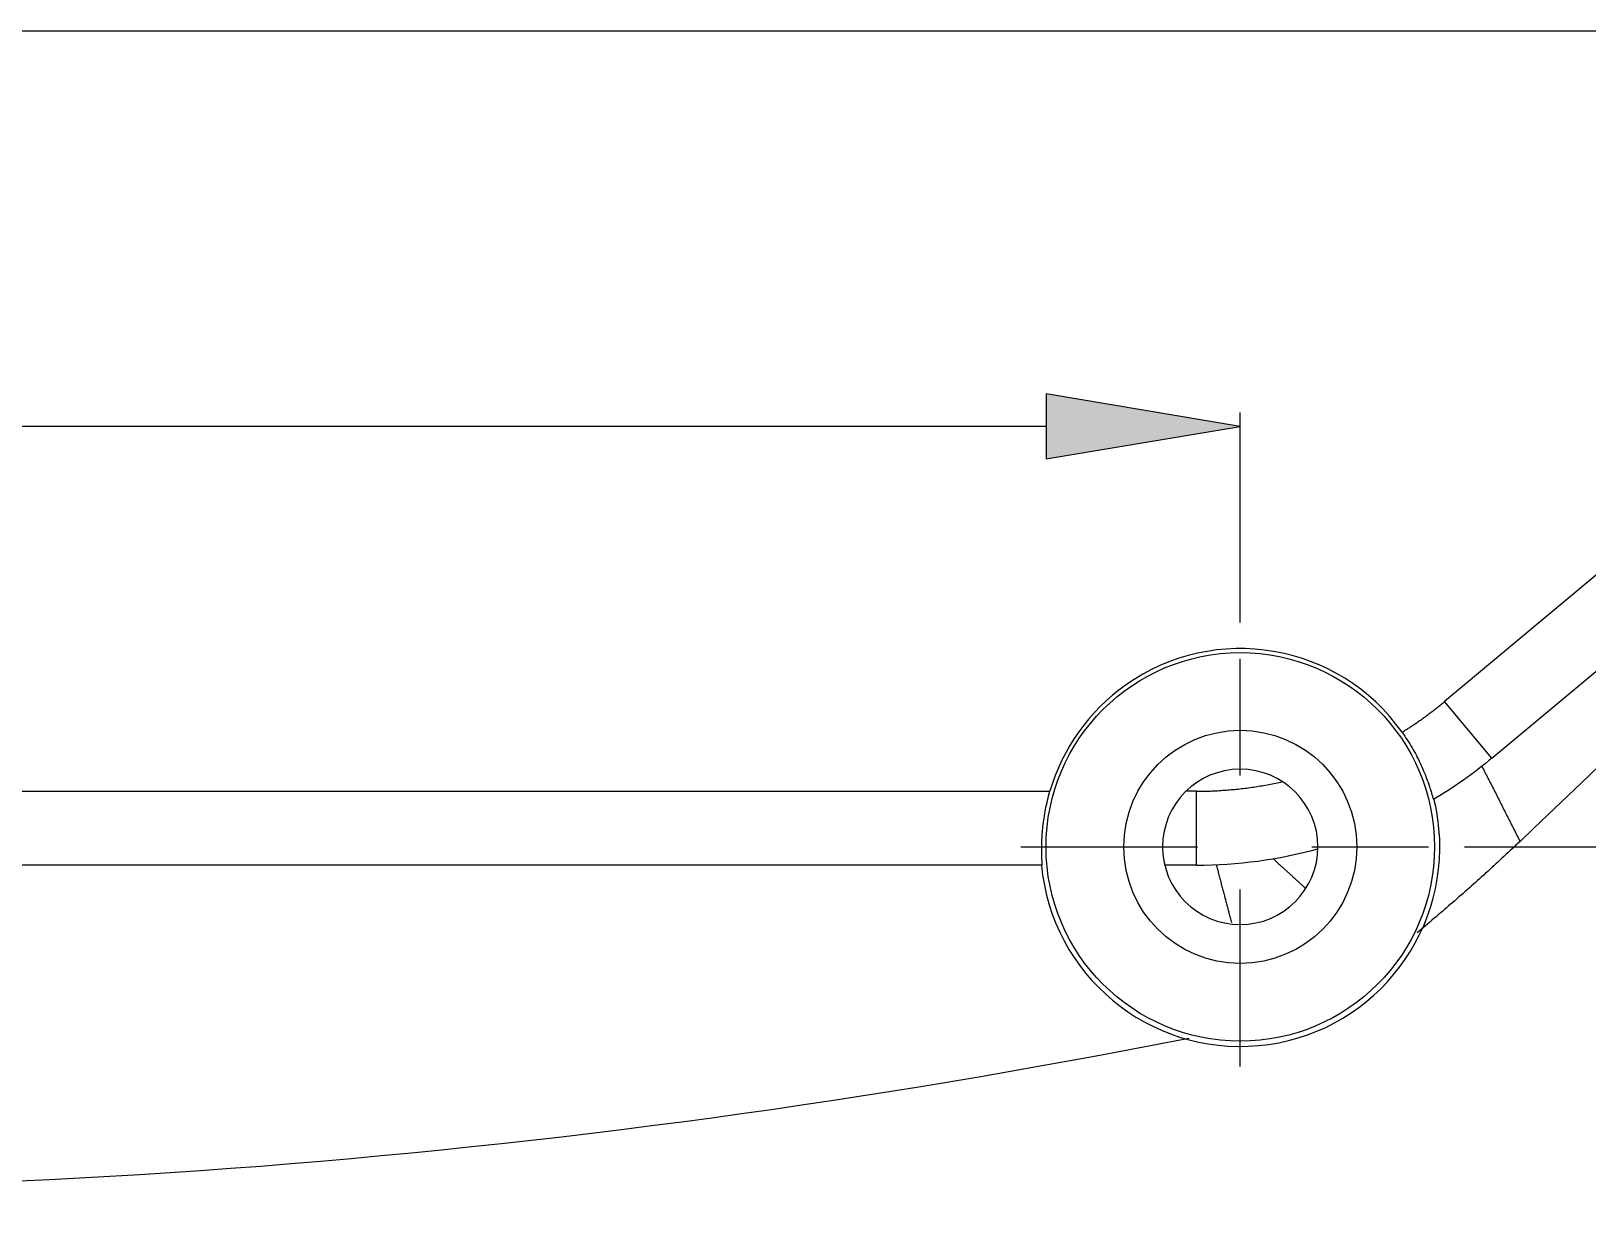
# Model space of a CAD drawing. Header units: inches. Extents: x 0 to 40, y 35.9 to 64.1.
# Drawn here: x 27.098 to 28.446, y 48.512 to 49.535 of the extents above; entities that cross this region are included whole.
import ezdxf

# ---------------------------------------------------------------- set-up
doc = ezdxf.new("R2010")
doc.units = ezdxf.units.IN
doc.header["$MEASUREMENT"] = 0
for name, pattern in [('AI-Linetype-28', [0.328534, 0.152163, -0.05879, 0.05879, -0.05879]), ('AI-Linetype-29', [0.328534, 0.152163, -0.05879, 0.05879, -0.05879]), ('AI-Linetype-30', [0.319717, 0.14808, -0.057213, 0.057213, -0.057213]), ('AI-Linetype-31', [0.319717, 0.14808, -0.057213, 0.057213, -0.057213])]:
    doc.linetypes.add(name, pattern=pattern)
doc.layers.add('2', color=7, linetype='Continuous')

# ---------------------------------------------------------------- blocks, each defined once
blk = doc.blocks.new('block 1901')
at = {"layer": '2', "color": 7, "lineweight": 18, "true_color": 0xffffff}
blk.add_lwpolyline([(25.6186, 48.876), (27.9811, 48.876)], dxfattribs=at)
blk = doc.blocks.new('block 1935')
at = {"layer": '2', "color": 7, "lineweight": 18, "true_color": 0xffffff}
blk.add_lwpolyline([(28.3641, 48.9047), (28.958, 49.3996)], dxfattribs=at)
blk = doc.blocks.new('block 1945')
at = {"layer": '2', "color": 7, "lineweight": 18, "true_color": 0xffffff}
blk.add_lwpolyline([(28.1082, 48.876), (28.099, 48.876)], dxfattribs=at)
blk = doc.blocks.new('block 1959')
at = {"layer": '2', "color": 7, "lineweight": 18, "true_color": 0xffffff}
blk.add_lwpolyline([(27.9744, 48.812), (25.6253, 48.812)], dxfattribs=at)
blk = doc.blocks.new('block 1989')
at = {"layer": '2', "color": 7, "lineweight": 18, "true_color": 0xffffff}
blk.add_lwpolyline([(28.1082, 48.812), (28.0806, 48.812)], dxfattribs=at)
blk = doc.blocks.new('block 2062')
at = {"layer": '2', "color": 7, "lineweight": 18, "true_color": 0xffffff}
blk.add_lwpolyline([(28.6508, 49.5345), (24.9489, 49.5345)], dxfattribs=at)
blk = doc.blocks.new('block 2191')
at = {"layer": '2', "color": 7, "lineweight": 18, "true_color": 0xffffff}
blk.add_lwpolyline([(28.1082, 48.812), (28.1082, 48.876)], dxfattribs=at)
blk = doc.blocks.new('block 2199')
at = {"layer": '2', "color": 7, "lineweight": 18, "true_color": 0xffffff}
blk.add_lwpolyline([(28.3641, 48.9047), (28.3231, 48.9538)], dxfattribs=at)
blk = doc.blocks.new('block 2201')
at = {"layer": '2', "color": 7, "lineweight": 18, "true_color": 0xffffff}
blk.add_lwpolyline([(28.653, 49.2289), (28.3231, 48.9538)], dxfattribs=at)
blk = doc.blocks.new('block 2272')
at = {"layer": '2', "color": 7, "lineweight": 18, "true_color": 0xffffff}
blk.add_open_spline([(28.3143, 48.8278), (28.3143, 48.9207), (28.239, 48.9961), (28.146, 48.9961), (28.0531, 48.9961), (27.9778, 48.9207), (27.9778, 48.8278), (27.9778, 48.7349), (28.0531, 48.6595), (28.146, 48.6595), (28.239, 48.6595), (28.3143, 48.7349), (28.3143, 48.8278), (28.3143, 48.8278), (28.3143, 48.8278), (28.3143, 48.8278)], degree=3, knots=[0, 0, 0, 0, 1, 1, 1, 2, 2, 2, 3, 3, 3, 4, 4, 4, 5, 5, 5, 5], dxfattribs=at)
blk = doc.blocks.new('block 2308')
at = {"layer": '2', "color": 7, "lineweight": 18, "true_color": 0xffffff}
blk.add_open_spline([(27.9738, 48.812), (27.9825, 48.717), (28.0667, 48.6469), (28.1618, 48.6556), (28.2569, 48.6643), (28.3269, 48.7484), (28.3182, 48.8435), (28.3174, 48.8521), (28.316, 48.8607), (28.3139, 48.8691)], degree=3, knots=[0, 0, 0, 0, 1, 1, 1, 2, 2, 2, 3, 3, 3, 3], dxfattribs=at)
blk = doc.blocks.new('block 2312')
at = {"layer": '2', "color": 7, "lineweight": 18, "true_color": 0xffffff}
blk.add_open_spline([(28.0787, 48.8278), (28.0787, 48.865), (28.1088, 48.8951), (28.146, 48.8951), (28.1832, 48.8951), (28.2133, 48.865), (28.2133, 48.8278), (28.2133, 48.7906), (28.1832, 48.7605), (28.146, 48.7605), (28.1088, 48.7605), (28.0787, 48.7906), (28.0787, 48.8278), (28.0787, 48.8278), (28.0787, 48.8278), (28.0787, 48.8278)], degree=3, knots=[0, 0, 0, 0, 1, 1, 1, 2, 2, 2, 3, 3, 3, 4, 4, 4, 5, 5, 5, 5], dxfattribs=at)
blk = doc.blocks.new('block 2316')
at = {"layer": '2', "color": 7, "lineweight": 18, "true_color": 0xffffff}
blk.add_open_spline([(28.3641, 48.9047), (28.3481, 48.8914), (28.3312, 48.8794), (28.3134, 48.8688)], degree=3, dxfattribs=at)
blk = doc.blocks.new('block 2323')
at = {"layer": '2', "color": 7, "lineweight": 18, "true_color": 0xffffff}
blk.add_open_spline([(28.1082, 48.812), (28.1437, 48.812), (28.1791, 48.8168), (28.2133, 48.8261)], degree=3, dxfattribs=at)
blk = doc.blocks.new('block 2388')
at = {"layer": '2', "color": 7, "lineweight": 18, "true_color": 0xffffff}
blk.add_open_spline([(28.2862, 48.9271), (28.2314, 49.0045), (28.1242, 49.0228), (28.0467, 48.968), (28.0151, 48.9456), (27.992, 48.9132), (27.9811, 48.876)], degree=3, knots=[0, 0, 0, 0, 1, 1, 1, 2, 2, 2, 2], dxfattribs=at)
blk = doc.blocks.new('block 2390')
at = {"layer": '2', "color": 7, "lineweight": 18, "true_color": 0xffffff}
blk.add_open_spline([(28.247, 48.8278), (28.247, 48.8836), (28.2018, 48.9288), (28.146, 48.9288), (28.0903, 48.9288), (28.0451, 48.8836), (28.0451, 48.8278), (28.0451, 48.772), (28.0903, 48.7268), (28.146, 48.7268), (28.2018, 48.7268), (28.247, 48.772), (28.247, 48.8278), (28.247, 48.8278), (28.247, 48.8278), (28.247, 48.8278)], degree=3, knots=[0, 0, 0, 0, 1, 1, 1, 2, 2, 2, 3, 3, 3, 4, 4, 4, 5, 5, 5, 5], dxfattribs=at)
blk = doc.blocks.new('block 2476')
at = {"layer": '2', "color": 7, "lineweight": 18, "true_color": 0xffffff}
blk.add_lwpolyline([(28.2862, 48.9271), (28.287, 48.9276), (28.2878, 48.9281), (28.2885, 48.9286), (28.2893, 48.9291), (28.2901, 48.9296), (28.2908, 48.93), (28.2916, 48.9306), (28.2924, 48.931), (28.2932, 48.9316), (28.2939, 48.9321), (28.2947, 48.9326), (28.2954, 48.9331), (28.2962, 48.9336), (28.2969, 48.9341), (28.2977, 48.9346), (28.2985, 48.9351), (28.2992, 48.9357), (28.2999, 48.9362), (28.3007, 48.9367), (28.3014, 48.9372), (28.3022, 48.9377), (28.3029, 48.9382), (28.3037, 48.9388), (28.3044, 48.9393), (28.3051, 48.9398), (28.3058, 48.9403), (28.3066, 48.9409), (28.3073, 48.9414), (28.308, 48.942), (28.3088, 48.9425), (28.3095, 48.943), (28.3102, 48.9436), (28.3109, 48.9441), (28.3116, 48.9447), (28.3123, 48.9452), (28.3131, 48.9458), (28.3138, 48.9463), (28.3145, 48.9469), (28.3152, 48.9474), (28.316, 48.948), (28.3167, 48.9486), (28.3174, 48.9492), (28.3181, 48.9497), (28.3188, 48.9503), (28.3195, 48.9509), (28.3203, 48.9515), (28.321, 48.9521), (28.3217, 48.9526), (28.3224, 48.9532), (28.3231, 48.9538)], dxfattribs=at)
blk = doc.blocks.new('block 2519')
at = {"layer": '2', "color": 7, "lineweight": 18, "true_color": 0xffffff}
blk.add_lwpolyline([(28.9835, 49.3979), (28.9716, 49.3867), (28.9596, 49.3754), (28.9477, 49.3641), (28.9358, 49.3528), (28.9239, 49.3416), (28.912, 49.3303), (28.9, 49.319), (28.8881, 49.3077), (28.8762, 49.2964), (28.8643, 49.2851), (28.8524, 49.2738), (28.8405, 49.2625), (28.8286, 49.2512), (28.8166, 49.2399), (28.8047, 49.2286), (28.7928, 49.2173), (28.7809, 49.206), (28.769, 49.1947), (28.7571, 49.1834), (28.7452, 49.1721), (28.7333, 49.1608), (28.7214, 49.1495), (28.7095, 49.1382), (28.6976, 49.1269), (28.6857, 49.1156), (28.6738, 49.1043), (28.6619, 49.093), (28.65, 49.0817), (28.6381, 49.0703), (28.6262, 49.059), (28.6143, 49.0477), (28.6024, 49.0364), (28.5905, 49.0251), (28.5786, 49.0138), (28.5667, 49.0025), (28.5548, 48.9911), (28.5429, 48.9798), (28.531, 48.9685), (28.5192, 48.9571), (28.5072, 48.9458), (28.4953, 48.9345), (28.4835, 48.9232), (28.4716, 48.9119), (28.4597, 48.9005), (28.4478, 48.8892), (28.4359, 48.8779), (28.424, 48.8665), (28.4122, 48.8552), (28.4003, 48.8439), (28.3884, 48.8326)], dxfattribs=at)
blk = doc.blocks.new('block 2547')
at = {"layer": '2', "color": 7, "lineweight": 18, "true_color": 0xffffff}
blk.add_lwpolyline([(28.1744, 48.8176), (28.175, 48.8171), (28.1756, 48.8166), (28.1762, 48.816), (28.1767, 48.8155), (28.1773, 48.815), (28.1778, 48.8145), (28.1784, 48.814), (28.179, 48.8135), (28.1795, 48.8129), (28.1801, 48.8124), (28.1807, 48.8119), (28.1813, 48.8114), (28.1818, 48.8109), (28.1824, 48.8104), (28.1829, 48.8098), (28.1835, 48.8094), (28.1841, 48.8088), (28.1846, 48.8083), (28.1852, 48.8078), (28.1858, 48.8073), (28.1864, 48.8068), (28.1869, 48.8063), (28.1875, 48.8057), (28.188, 48.8052), (28.1886, 48.8047), (28.1892, 48.8042), (28.1897, 48.8037), (28.1903, 48.8032), (28.1909, 48.8026), (28.1914, 48.8021), (28.192, 48.8016), (28.1926, 48.8011), (28.1931, 48.8006), (28.1937, 48.8001), (28.1942, 48.7995), (28.1948, 48.799), (28.1954, 48.7985), (28.1959, 48.798), (28.1965, 48.7975), (28.1971, 48.797), (28.1976, 48.7964), (28.1982, 48.7959), (28.1988, 48.7954), (28.1993, 48.7949), (28.1999, 48.7944), (28.2004, 48.7939), (28.201, 48.7933), (28.2016, 48.7928), (28.2021, 48.7923), (28.2027, 48.7918)], dxfattribs=at)
blk = doc.blocks.new('block 2581')
at = {"layer": '2', "color": 7, "lineweight": 18, "true_color": 0xffffff}
blk.add_lwpolyline([(28.1015, 48.6619), (28.0758, 48.6569), (28.0501, 48.652), (28.0243, 48.6471), (27.9986, 48.6424), (27.9728, 48.6377), (27.947, 48.6332), (27.9212, 48.6287), (27.8953, 48.6243), (27.8694, 48.62), (27.8436, 48.6159), (27.8177, 48.6118), (27.7918, 48.6078), (27.7659, 48.6039), (27.74, 48.6001), (27.714, 48.5964), (27.6881, 48.5929), (27.6621, 48.5894), (27.6361, 48.586), (27.6101, 48.5827), (27.5841, 48.5795), (27.5581, 48.5764), (27.5321, 48.5734), (27.506, 48.5705), (27.48, 48.5678), (27.4539, 48.565), (27.4279, 48.5625), (27.4018, 48.56), (27.3757, 48.5576), (27.3496, 48.5553), (27.3235, 48.5531), (27.2974, 48.551), (27.2712, 48.5491), (27.2451, 48.5472), (27.2189, 48.5455), (27.1928, 48.5438), (27.1666, 48.5422), (27.1405, 48.5408), (27.1143, 48.5394), (27.0881, 48.5382), (27.0619, 48.5371), (27.0357, 48.5361), (27.0095, 48.5351), (26.9833, 48.5343), (26.9571, 48.5336), (26.9309, 48.533), (26.9047, 48.5325), (26.8785, 48.5322), (26.8523, 48.5319), (26.8261, 48.5317), (26.7998, 48.5316)], dxfattribs=at)
blk = doc.blocks.new('block 2583')
at = {"layer": '2', "color": 7, "lineweight": 18, "true_color": 0xffffff}
blk.add_lwpolyline([(28.1082, 48.876), (28.1097, 48.876), (28.1112, 48.876), (28.1127, 48.8761), (28.1142, 48.8761), (28.1157, 48.8761), (28.1172, 48.8761), (28.1187, 48.8762), (28.1202, 48.8762), (28.1217, 48.8763), (28.1232, 48.8763), (28.1247, 48.8764), (28.1262, 48.8765), (28.1277, 48.8766), (28.1292, 48.8767), (28.1307, 48.8768), (28.1322, 48.8769), (28.1337, 48.877), (28.1352, 48.8771), (28.1367, 48.8772), (28.1382, 48.8774), (28.1397, 48.8775), (28.1412, 48.8776), (28.1426, 48.8778), (28.1441, 48.8779), (28.1456, 48.8781), (28.1471, 48.8783), (28.1486, 48.8785), (28.1501, 48.8786), (28.1516, 48.8788), (28.153, 48.879), (28.1545, 48.8792), (28.156, 48.8794), (28.1575, 48.8796), (28.159, 48.8799), (28.1605, 48.8801), (28.1619, 48.8803), (28.1634, 48.8806), (28.1649, 48.8808), (28.1663, 48.8811), (28.1678, 48.8814), (28.1693, 48.8816), (28.1708, 48.8819), (28.1723, 48.8822), (28.1737, 48.8825), (28.1752, 48.8828), (28.1767, 48.883), (28.1782, 48.8834), (28.1796, 48.8837), (28.1811, 48.884), (28.1826, 48.8843)], dxfattribs=at)
blk = doc.blocks.new('block 2588')
at = {"layer": '2', "color": 7, "lineweight": 18, "true_color": 0xffffff}
blk.add_lwpolyline([(28.3884, 48.8326), (28.3867, 48.8309), (28.3849, 48.8293), (28.3832, 48.8276), (28.3815, 48.826), (28.3797, 48.8244), (28.378, 48.8228), (28.3762, 48.8211), (28.3745, 48.8195), (28.3727, 48.8179), (28.371, 48.8162), (28.3692, 48.8146), (28.3675, 48.813), (28.3657, 48.8114), (28.364, 48.8098), (28.3622, 48.8082), (28.3604, 48.8066), (28.3586, 48.805), (28.3569, 48.8034), (28.3551, 48.8018), (28.3533, 48.8002), (28.3516, 48.7986), (28.3498, 48.797), (28.348, 48.7954), (28.3462, 48.7939), (28.3445, 48.7923), (28.3427, 48.7907), (28.3409, 48.7891), (28.3391, 48.7875), (28.3373, 48.786), (28.3355, 48.7844), (28.3337, 48.7828), (28.3319, 48.7812), (28.3301, 48.7797), (28.3283, 48.7781), (28.3265, 48.7766), (28.3247, 48.775), (28.3229, 48.7735), (28.3211, 48.7719), (28.3193, 48.7703), (28.3174, 48.7688), (28.3157, 48.7672), (28.3138, 48.7657), (28.312, 48.7642), (28.3102, 48.7626), (28.3084, 48.7611), (28.3066, 48.7595), (28.3047, 48.758), (28.3029, 48.7564), (28.3011, 48.7549), (28.2993, 48.7533)], dxfattribs=at)
blk = doc.blocks.new('block 2604')
at = {"layer": '2', "color": 7, "lineweight": 18, "true_color": 0xffffff}
blk.add_lwpolyline([(28.1252, 48.8124), (28.1254, 48.8114), (28.1257, 48.8104), (28.126, 48.8094), (28.1262, 48.8085), (28.1265, 48.8075), (28.1268, 48.8065), (28.127, 48.8055), (28.1273, 48.8045), (28.1276, 48.8035), (28.1278, 48.8025), (28.1281, 48.8015), (28.1283, 48.8005), (28.1286, 48.7995), (28.1289, 48.7985), (28.1291, 48.7975), (28.1294, 48.7965), (28.1296, 48.7955), (28.1299, 48.7945), (28.1302, 48.7935), (28.1304, 48.7925), (28.1307, 48.7915), (28.1309, 48.7905), (28.1312, 48.7895), (28.1315, 48.7885), (28.1317, 48.7875), (28.132, 48.7865), (28.1323, 48.7855), (28.1325, 48.7845), (28.1328, 48.7835), (28.1331, 48.7825), (28.1333, 48.7815), (28.1336, 48.7805), (28.1338, 48.7795), (28.1341, 48.7785), (28.1344, 48.7775), (28.1346, 48.7765), (28.1349, 48.7755), (28.1352, 48.7745), (28.1354, 48.7735), (28.1357, 48.7724), (28.136, 48.7714), (28.1362, 48.7704), (28.1365, 48.7694), (28.1367, 48.7684), (28.137, 48.7674), (28.1373, 48.7664), (28.1375, 48.7654), (28.1378, 48.7644), (28.1381, 48.7634), (28.1383, 48.7624)], dxfattribs=at)
blk = doc.blocks.new('block 2825')
at = {"layer": '2', "color": 7, "lineweight": 18, "true_color": 0xffffff}
blk.add_open_spline([(28.2862, 48.9271), (28.2862, 48.9271), (28.2874, 48.9254), (28.2874, 48.9254), (28.2874, 48.9254), (28.2885, 48.9237), (28.2885, 48.9237), (28.2885, 48.9237), (28.2896, 48.9221), (28.2896, 48.9221), (28.2896, 48.9221), (28.2907, 48.9204), (28.2907, 48.9204), (28.2907, 48.9204), (28.2918, 48.9187), (28.2918, 48.9187), (28.2918, 48.9187), (28.2928, 48.917), (28.2928, 48.917), (28.2928, 48.917), (28.2939, 48.9154), (28.2939, 48.9154), (28.2939, 48.9154), (28.2949, 48.9137), (28.2949, 48.9137), (28.2949, 48.9137), (28.2958, 48.9119), (28.2958, 48.9119), (28.2958, 48.9119), (28.2968, 48.9103), (28.2968, 48.9103), (28.2968, 48.9103), (28.2977, 48.9086), (28.2977, 48.9086), (28.2977, 48.9086), (28.2986, 48.9069), (28.2986, 48.9069), (28.2986, 48.9069), (28.2994, 48.9053), (28.2994, 48.9053), (28.2994, 48.9053), (28.3003, 48.9036), (28.3003, 48.9036), (28.3003, 48.9036), (28.301, 48.902), (28.301, 48.902), (28.301, 48.902), (28.3018, 48.9004), (28.3018, 48.9004), (28.3018, 48.9004), (28.3026, 48.8988), (28.3026, 48.8988), (28.3026, 48.8988), (28.3033, 48.8972), (28.3033, 48.8972), (28.3033, 48.8972), (28.3039, 48.8957), (28.3039, 48.8957), (28.3039, 48.8957), (28.3046, 48.8942), (28.3046, 48.8942), (28.3046, 48.8942), (28.3052, 48.8927), (28.3052, 48.8927), (28.3052, 48.8927), (28.3058, 48.8912), (28.3058, 48.8912), (28.3058, 48.8912), (28.3064, 48.8898), (28.3064, 48.8898), (28.3064, 48.8898), (28.3069, 48.8884), (28.3069, 48.8884), (28.3069, 48.8884), (28.3075, 48.887), (28.3075, 48.887), (28.3075, 48.887), (28.308, 48.8857), (28.308, 48.8857), (28.308, 48.8857), (28.3084, 48.8844), (28.3084, 48.8844), (28.3084, 48.8844), (28.3089, 48.8831), (28.3089, 48.8831), (28.3089, 48.8831), (28.3093, 48.882), (28.3093, 48.882), (28.3093, 48.882), (28.3097, 48.8808), (28.3097, 48.8808), (28.3097, 48.8808), (28.3101, 48.8797), (28.3101, 48.8797), (28.3101, 48.8797), (28.3104, 48.8786), (28.3104, 48.8786), (28.3104, 48.8786), (28.3107, 48.8776), (28.3107, 48.8776), (28.3107, 48.8776), (28.311, 48.8766), (28.311, 48.8766), (28.311, 48.8766), (28.3113, 48.8757), (28.3113, 48.8757), (28.3113, 48.8757), (28.3116, 48.8748), (28.3116, 48.8748), (28.3116, 48.8748), (28.3118, 48.874), (28.3118, 48.874), (28.3118, 48.874), (28.3121, 48.8732), (28.3121, 48.8732), (28.3121, 48.8732), (28.3123, 48.8725), (28.3123, 48.8725), (28.3123, 48.8725), (28.3125, 48.8718), (28.3125, 48.8718), (28.3125, 48.8718), (28.3127, 48.8713), (28.3127, 48.8713), (28.3127, 48.8713), (28.3128, 48.8707), (28.3128, 48.8707), (28.3128, 48.8707), (28.3129, 48.8703), (28.3129, 48.8703), (28.3129, 48.8703), (28.3131, 48.8699), (28.3131, 48.8699), (28.3131, 48.8699), (28.3131, 48.8696), (28.3131, 48.8696), (28.3131, 48.8696), (28.3132, 48.8693), (28.3132, 48.8693), (28.3132, 48.8693), (28.3133, 48.8692), (28.3133, 48.8692), (28.3133, 48.869), (28.3134, 48.8689), (28.3134, 48.8689)], degree=3, knots=[0, 0, 0, 0, 1, 1, 1, 2, 2, 2, 3, 3, 3, 4, 4, 4, 5, 5, 5, 6, 6, 6, 7, 7, 7, 8, 8, 8, 9, 9, 9, 10, 10, 10, 11, 11, 11, 12, 12, 12, 13, 13, 13, 14, 14, 14, 15, 15, 15, 16, 16, 16, 17, 17, 17, 18, 18, 18, 19, 19, 19, 20, 20, 20, 21, 21, 21, 22, 22, 22, 23, 23, 23, 24, 24, 24, 25, 25, 25, 26, 26, 26, 27, 27, 27, 28, 28, 28, 29, 29, 29, 30, 30, 30, 31, 31, 31, 32, 32, 32, 33, 33, 33, 34, 34, 34, 35, 35, 35, 36, 36, 36, 37, 37, 37, 38, 38, 38, 39, 39, 39, 40, 40, 40, 41, 41, 41, 42, 42, 42, 43, 43, 43, 44, 44, 44, 45, 45, 45, 46, 46, 46, 47, 47, 47, 48, 48, 48, 48], dxfattribs=at)
blk = doc.blocks.new('block 2826')
at = {"layer": '2', "color": 7, "lineweight": 18, "true_color": 0xffffff}
blk.add_open_spline([(27.9744, 48.812), (27.9744, 48.8122), (27.9744, 48.8124), (27.9744, 48.8124), (27.9744, 48.8124), (27.9744, 48.8126), (27.9744, 48.8126), (27.9744, 48.8126), (27.9744, 48.8129), (27.9744, 48.8129), (27.9744, 48.8129), (27.9744, 48.8132), (27.9744, 48.8132), (27.9744, 48.8132), (27.9744, 48.8136), (27.9744, 48.8136), (27.9744, 48.8136), (27.9743, 48.8141), (27.9743, 48.8141), (27.9743, 48.8141), (27.9743, 48.8146), (27.9743, 48.8146), (27.9743, 48.8146), (27.9743, 48.8152), (27.9743, 48.8152), (27.9743, 48.8152), (27.9743, 48.8159), (27.9743, 48.8159), (27.9743, 48.8159), (27.9742, 48.8166), (27.9742, 48.8166), (27.9742, 48.8166), (27.9742, 48.8174), (27.9742, 48.8174), (27.9742, 48.8174), (27.9742, 48.8182), (27.9742, 48.8182), (27.9742, 48.8182), (27.9741, 48.8191), (27.9741, 48.8191), (27.9741, 48.8191), (27.9741, 48.82), (27.9741, 48.82), (27.9741, 48.82), (27.9741, 48.8211), (27.9741, 48.8211), (27.9741, 48.8211), (27.9741, 48.8221), (27.9741, 48.8221), (27.9741, 48.8221), (27.974, 48.8232), (27.974, 48.8232), (27.974, 48.8232), (27.974, 48.8244), (27.974, 48.8244), (27.974, 48.8244), (27.974, 48.8256), (27.974, 48.8256), (27.974, 48.8256), (27.974, 48.8269), (27.974, 48.8269), (27.974, 48.8269), (27.974, 48.8282), (27.974, 48.8282), (27.974, 48.8282), (27.9741, 48.8296), (27.9741, 48.8296), (27.9741, 48.8296), (27.9741, 48.831), (27.9741, 48.831), (27.9741, 48.831), (27.9741, 48.8324), (27.9741, 48.8324), (27.9741, 48.8324), (27.9742, 48.834), (27.9742, 48.834), (27.9742, 48.834), (27.9743, 48.8355), (27.9743, 48.8355), (27.9743, 48.8355), (27.9744, 48.8371), (27.9744, 48.8371), (27.9744, 48.8371), (27.9745, 48.8387), (27.9745, 48.8387), (27.9745, 48.8387), (27.9746, 48.8404), (27.9746, 48.8404), (27.9746, 48.8404), (27.9747, 48.842), (27.9747, 48.842), (27.9747, 48.842), (27.9749, 48.8438), (27.9749, 48.8438), (27.9749, 48.8438), (27.9751, 48.8455), (27.9751, 48.8455), (27.9751, 48.8455), (27.9753, 48.8473), (27.9753, 48.8473), (27.9753, 48.8473), (27.9755, 48.8491), (27.9755, 48.8491), (27.9755, 48.8491), (27.9758, 48.8509), (27.9758, 48.8509), (27.9758, 48.8509), (27.976, 48.8528), (27.976, 48.8528), (27.976, 48.8528), (27.9763, 48.8547), (27.9763, 48.8547), (27.9763, 48.8547), (27.9766, 48.8566), (27.9766, 48.8566), (27.9766, 48.8566), (27.977, 48.8585), (27.977, 48.8585), (27.977, 48.8585), (27.9773, 48.8604), (27.9773, 48.8604), (27.9773, 48.8604), (27.9777, 48.8623), (27.9777, 48.8623), (27.9777, 48.8623), (27.9781, 48.8643), (27.9781, 48.8643), (27.9781, 48.8643), (27.9786, 48.8662), (27.9786, 48.8662), (27.9786, 48.8662), (27.979, 48.8682), (27.979, 48.8682), (27.979, 48.8682), (27.9795, 48.8701), (27.9795, 48.8701), (27.9795, 48.8701), (27.98, 48.8721), (27.98, 48.8721), (27.98, 48.8721), (27.9806, 48.8741), (27.9806, 48.8741), (27.9806, 48.8741), (27.9811, 48.876), (27.9811, 48.876)], degree=3, knots=[0, 0, 0, 0, 1, 1, 1, 2, 2, 2, 3, 3, 3, 4, 4, 4, 5, 5, 5, 6, 6, 6, 7, 7, 7, 8, 8, 8, 9, 9, 9, 10, 10, 10, 11, 11, 11, 12, 12, 12, 13, 13, 13, 14, 14, 14, 15, 15, 15, 16, 16, 16, 17, 17, 17, 18, 18, 18, 19, 19, 19, 20, 20, 20, 21, 21, 21, 22, 22, 22, 23, 23, 23, 24, 24, 24, 25, 25, 25, 26, 26, 26, 27, 27, 27, 28, 28, 28, 29, 29, 29, 30, 30, 30, 31, 31, 31, 32, 32, 32, 33, 33, 33, 34, 34, 34, 35, 35, 35, 36, 36, 36, 37, 37, 37, 38, 38, 38, 39, 39, 39, 40, 40, 40, 41, 41, 41, 42, 42, 42, 43, 43, 43, 44, 44, 44, 45, 45, 45, 46, 46, 46, 47, 47, 47, 48, 48, 48, 48], dxfattribs=at)
blk = doc.blocks.new('block 2842')
at = {"layer": '2', "color": 7, "lineweight": 18, "true_color": 0xffffff}
blk.add_lwpolyline([(28.3553, 48.8976), (28.356, 48.8963), (28.3567, 48.895), (28.3573, 48.8937), (28.358, 48.8924), (28.3586, 48.8911), (28.3593, 48.8898), (28.36, 48.8885), (28.3606, 48.8872), (28.3613, 48.8859), (28.362, 48.8846), (28.3626, 48.8833), (28.3633, 48.882), (28.364, 48.8807), (28.3646, 48.8794), (28.3653, 48.8781), (28.3659, 48.8768), (28.3666, 48.8755), (28.3673, 48.8742), (28.3679, 48.8729), (28.3686, 48.8716), (28.3692, 48.8703), (28.3699, 48.869), (28.3706, 48.8677), (28.3712, 48.8664), (28.3719, 48.8651), (28.3725, 48.8638), (28.3732, 48.8625), (28.3738, 48.8612), (28.3745, 48.8599), (28.3752, 48.8586), (28.3758, 48.8573), (28.3765, 48.856), (28.3771, 48.8547), (28.3778, 48.8534), (28.3785, 48.8521), (28.3791, 48.8508), (28.3798, 48.8495), (28.3805, 48.8482), (28.3811, 48.8469), (28.3818, 48.8456), (28.3824, 48.8443), (28.3831, 48.843), (28.3838, 48.8417), (28.3844, 48.8404), (28.3851, 48.8391), (28.3857, 48.8378), (28.3864, 48.8365), (28.3871, 48.8352), (28.3877, 48.8339), (28.3884, 48.8326)], dxfattribs=at)
blk = doc.blocks.new('block 3313')
at = {"layer": '2', "color": 1, "linetype": 'AI-Linetype-28', "lineweight": 18, "true_color": 0xff0000}
blk.add_lwpolyline([(27.9558, 48.8278), (28.3362, 48.8278)], dxfattribs=at)
blk = doc.blocks.new('block 3314')
at = {"layer": '2', "color": 1, "linetype": 'AI-Linetype-29', "lineweight": 18, "true_color": 0xff0000}
blk.add_lwpolyline([(28.146, 48.6376), (28.146, 49.018)], dxfattribs=at)
blk = doc.blocks.new('block 3315')
at = {"layer": '2', "color": 1, "linetype": 'AI-Linetype-30', "lineweight": 18, "true_color": 0xff0000}
blk.add_lwpolyline([(27.9609, 48.8278), (28.3311, 48.8278)], dxfattribs=at)
blk = doc.blocks.new('block 3316')
at = {"layer": '2', "color": 1, "linetype": 'AI-Linetype-31', "lineweight": 18, "true_color": 0xff0000}
blk.add_lwpolyline([(28.146, 48.6427), (28.146, 49.0129)], dxfattribs=at)
blk = doc.blocks.new('block 3536')
at = {"color": 5, "lineweight": 18, "true_color": 0x0000ff}
blk.add_lwpolyline([(25.4537, 49.0171), (25.4537, 49.2042)], dxfattribs=at)
blk = doc.blocks.new('block 3537')
at = {"color": 5, "lineweight": 18, "true_color": 0x0000ff}
blk.add_lwpolyline([(28.146, 49.0222), (28.146, 49.2042)], dxfattribs=at)
blk = doc.blocks.new('block 3538')
at = {"color": 5, "lineweight": 18, "true_color": 0x0000ff}
blk.add_lwpolyline([(25.6219, 49.1921), (26.5414, 49.1921)], dxfattribs=at)
blk = doc.blocks.new('block 3539')
at = {"color": 5, "lineweight": 18, "true_color": 0x0000ff}
blk.add_lwpolyline([(27.9778, 49.1921), (27.0583, 49.1921)], dxfattribs=at)
blk = doc.blocks.new('block 3540')
at = {"true_color": 0x0000ff}
h = blk.add_hatch(color=5, dxfattribs=at)
h.dxf.hatch_style = 2
h.paths.add_polyline_path([(25.6219, 49.2202), (25.6219, 49.1641), (25.4537, 49.1921)])
at = {"lineweight": 0}
blk.add_lwpolyline([(25.6219, 49.2202), (25.6219, 49.1641), (25.4537, 49.1921), (25.6219, 49.2202)], dxfattribs=at)
blk = doc.blocks.new('block 3541')
at = {"true_color": 0x0000ff}
h = blk.add_hatch(color=5, dxfattribs=at)
h.dxf.hatch_style = 2
h.paths.add_polyline_path([(27.9778, 49.2202), (27.9778, 49.1641), (28.146, 49.1921)])
at = {"lineweight": 0}
blk.add_lwpolyline([(27.9778, 49.2202), (27.9778, 49.1641), (28.146, 49.1921), (27.9778, 49.2202)], dxfattribs=at)
blk = doc.blocks.new('block 3542')
at = {"color": 4, "true_color": 0x00ffff, "insert": (26.4933, 49.0255), "char_height": 0.336544, "attachment_point": 7}
blk.add_mtext('\\fTxt|b0|i0|c0|p34;\\W1;40', dxfattribs=at)
blk = doc.blocks.new('block 3543')
at = {"lineweight": 0}
blk.add_lwpolyline([(25.4537, 49.0129), (25.4537, 49.0129)], dxfattribs=at)
blk = doc.blocks.new('block 3544')
at = {"lineweight": 0}
blk.add_lwpolyline([(28.146, 49.018), (28.146, 49.018)], dxfattribs=at)
blk = doc.blocks.new('block 3545')
at = {"lineweight": 0}
blk.add_lwpolyline([(28.146, 49.1921), (28.146, 49.1921)], dxfattribs=at)
blk = doc.blocks.new('block 3535')
for name in ['block 3542', 'block 3540', 'block 3541', 'block 3536', 'block 3537', 'block 3538', 'block 3539', 'block 3545', 'block 3543', 'block 3544']:
    blk.add_blockref(name, (0, 0))
blk = doc.blocks.new('block 3635')
at = {"color": 5, "lineweight": 18, "true_color": 0x0000ff}
blk.add_lwpolyline([(28.3404, 48.8278), (30.183, 48.8278)], dxfattribs=at)
blk = doc.blocks.new('block 3636')
at = {"color": 5, "lineweight": 18, "true_color": 0x0000ff}
blk.add_lwpolyline([(29.2221, 47.9193), (30.183, 47.9193)], dxfattribs=at)
blk = doc.blocks.new('block 3637')
at = {"color": 5, "lineweight": 18, "true_color": 0x0000ff}
blk.add_lwpolyline([(30.1709, 48.6595), (30.1709, 48.0876)], dxfattribs=at)
blk = doc.blocks.new('block 3638')
at = {"color": 5, "lineweight": 18, "true_color": 0x0000ff}
blk.add_lwpolyline([(30.1709, 47.9193), (30.1709, 47.7511)], dxfattribs=at)
blk = doc.blocks.new('block 3639')
at = {"true_color": 0x0000ff}
h = blk.add_hatch(color=5, dxfattribs=at)
h.dxf.hatch_style = 2
h.paths.add_polyline_path([(30.1429, 48.6595), (30.199, 48.6595), (30.1709, 48.8278)])
at = {"lineweight": 0}
blk.add_lwpolyline([(30.1429, 48.6595), (30.199, 48.6595), (30.1709, 48.8278), (30.1429, 48.6595)], dxfattribs=at)
blk = doc.blocks.new('block 3640')
at = {"true_color": 0x0000ff}
h = blk.add_hatch(color=5, dxfattribs=at)
h.dxf.hatch_style = 2
h.paths.add_polyline_path([(30.1429, 48.0876), (30.199, 48.0876), (30.1709, 47.9193)])
at = {"lineweight": 0}
blk.add_lwpolyline([(30.1429, 48.0876), (30.199, 48.0876), (30.1709, 47.9193), (30.1429, 48.0876)], dxfattribs=at)
blk = doc.blocks.new('block 3641')
at = {"color": 4, "true_color": 0x00ffff, "insert": (30.3375, 46.7909), "char_height": 0.336544, "attachment_point": 7, "rotation": 90}
blk.add_mtext('\\fTxt|b0|i0|c0|p34;\\W1;13.5', dxfattribs=at)
blk = doc.blocks.new('block 3642')
at = {"lineweight": 0}
blk.add_lwpolyline([(28.3362, 48.8278), (28.3362, 48.8278)], dxfattribs=at)
blk = doc.blocks.new('block 3643')
at = {"lineweight": 0}
blk.add_lwpolyline([(29.2179, 47.9193), (29.2179, 47.9193)], dxfattribs=at)
blk = doc.blocks.new('block 3644')
at = {"lineweight": 0}
blk.add_lwpolyline([(30.1709, 47.9193), (30.1709, 47.9193)], dxfattribs=at)
blk = doc.blocks.new('block 3634')
for name in ['block 3642', 'block 3635', 'block 3639', 'block 3637', 'block 3640', 'block 3643', 'block 3636', 'block 3638', 'block 3644', 'block 3641']:
    blk.add_blockref(name, (0, 0))

msp = doc.modelspace()

# ---------------------------------------------------------------- block references
for name in ['block 3535', 'block 3634']:
    msp.add_blockref(name, (0, 0))
at = {"layer": '2'}
for name in ['block 2062', 'block 1935', 'block 2519', 'block 2201', 'block 2388', 'block 3314', 'block 3316', 'block 2272', 'block 2476', 'block 2199', 'block 2390', 'block 2825', 'block 2316', 'block 2312', 'block 2842', 'block 1901', 'block 2826', 'block 1945', 'block 2583', 'block 2191', 'block 2308', 'block 2588', 'block 3313', 'block 3315', 'block 2323', 'block 1959', 'block 1989', 'block 2604', 'block 2547', 'block 2581']:
    msp.add_blockref(name, (0, 0), dxfattribs=at)

doc.saveas('drawing.dxf')
